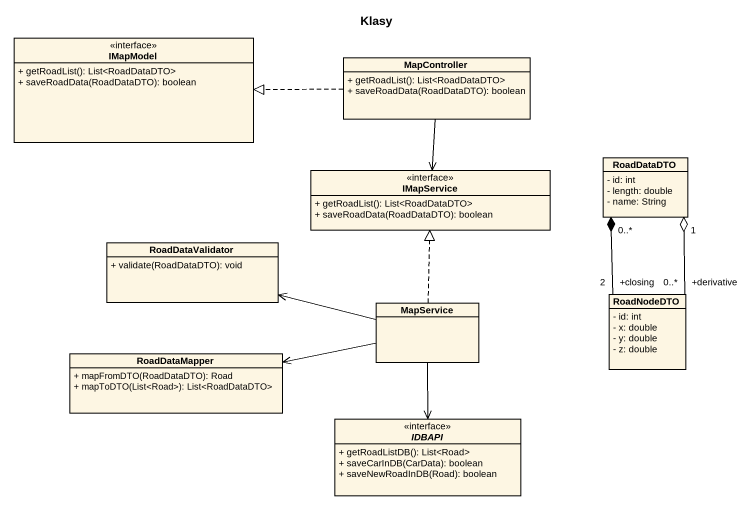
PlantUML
@startuml
title Klasy
hide circle
hide empty members
skinparam classAttributeIconSize 0
class IMapModel <<interface>> {
  + getRoadList(): List<RoadDataDTO>
  + saveRoadData(RoadDataDTO): boolean
}
class MapController {
  + getRoadList(): List<RoadDataDTO>
  + saveRoadData(RoadDataDTO): boolean
}
class IMapService <<interface>> {
  + getRoadList(): List<RoadDataDTO>
  + saveRoadData(RoadDataDTO): boolean
}
class RoadDataDTO {
  - id: int
  - length: double
  - name: String
}
class RoadDataValidator {
  + validate(RoadDataDTO): void
}
class MapService
class RoadNodeDTO {
  - id: int
  - x: double
  - y: double
  - z: double
}
class RoadDataMapper {
  + mapFromDTO(RoadDataDTO): Road
  + mapToDTO(List<Road>): List<RoadDataDTO>
}
interface IDBAPI {
  + getRoadListDB(): List<Road>
  + saveCarInDB(CarData): boolean
  + saveNewRoadInDB(Road): boolean
}
MapController .left.|> IMapModel
MapController --> IMapService
MapService .up.|> IMapService
MapService -left-> RoadDataValidator
MapService -left-> RoadDataMapper
MapService --> IDBAPI
RoadNodeDTO "+derivative\n0..*" -up-o "1" RoadDataDTO
RoadNodeDTO "+closing\n2" -up-* "0..*" RoadDataDTO
@enduml
